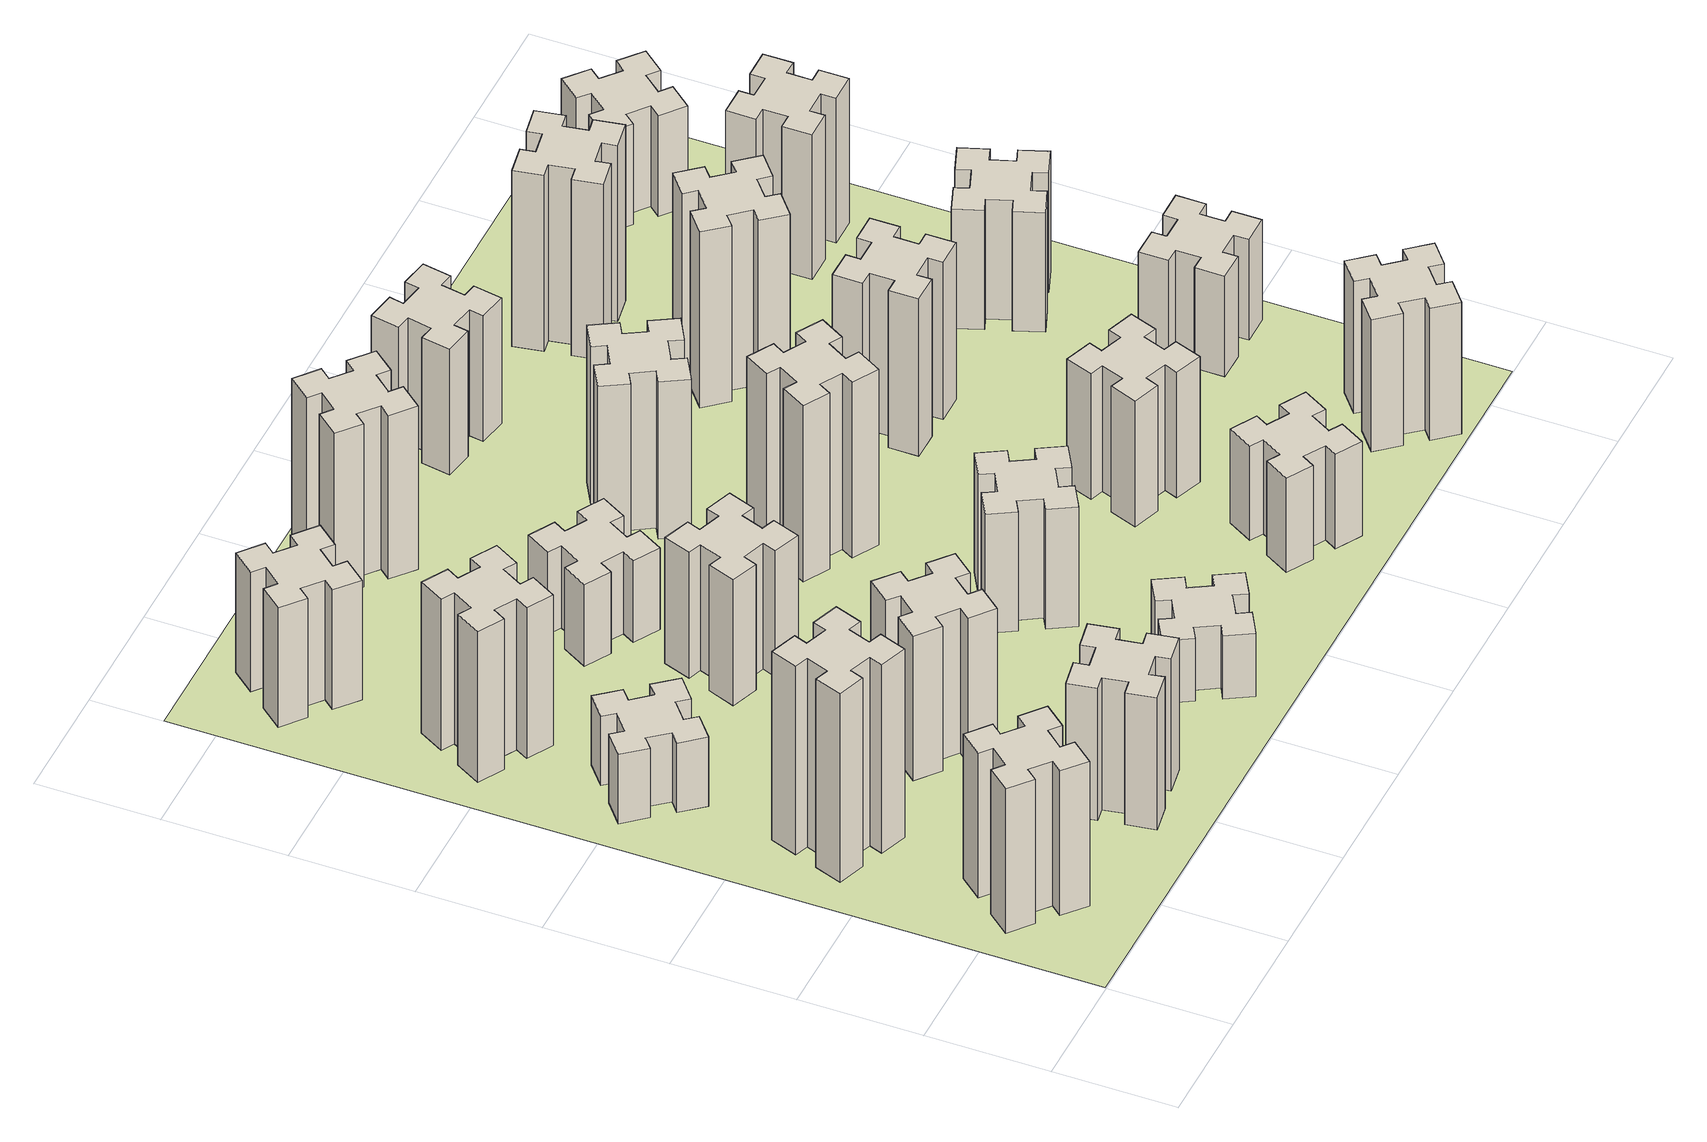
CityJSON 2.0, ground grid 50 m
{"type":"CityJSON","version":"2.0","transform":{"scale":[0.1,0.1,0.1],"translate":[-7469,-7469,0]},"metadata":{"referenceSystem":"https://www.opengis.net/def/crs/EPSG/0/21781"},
"CityObjects":{
"building1":{"type":"Building","attributes":{"class":"1000","function":"1000","usage":"1000","yearOfConstruction":2016,"roofType":"1000","measuredHeight":69,"storeysAboveGround":30,"storeysBelowGround":0},"geometry":[{"type":"Solid","lod":"1","boundaries":[[[[0,1,2,3,4,5,6,7,8,9,10,11,12,13,14,15,16,17,18,19]],[[17,16,20,21]],[[16,15,22,20]],[[15,14,23,22]],[[14,13,24,23]],[[13,12,25,24]],[[12,11,26,25]],[[11,10,27,26]],[[10,9,28,27]],[[9,8,29,28]],[[8,7,30,29]],[[7,6,31,30]],[[6,5,32,31]],[[5,4,33,32]],[[4,3,34,33]],[[3,2,35,34]],[[2,1,36,35]],[[1,0,37,36]],[[0,19,38,37]],[[19,18,39,38]],[[18,17,21,39]],[[24,25,26,27,28,29,30,31,32,33,34,35,36,37,38,39,21,20,22,23]]]]}]},
"building2":{"type":"Building","attributes":{"class":"1000","function":"1000","usage":"1000","yearOfConstruction":2016,"roofType":"1000","measuredHeight":90,"storeysAboveGround":30,"storeysBelowGround":0},"geometry":[{"type":"Solid","lod":"1","boundaries":[[[[40,41,42,43,44,45,46,47,48,49,50,51,52,53,54,55,56,57,58,59]],[[57,56,60,61]],[[56,55,62,60]],[[55,54,63,62]],[[54,53,64,63]],[[53,52,65,64]],[[52,51,66,65]],[[51,50,67,66]],[[50,49,68,67]],[[49,48,69,68]],[[48,47,70,69]],[[47,46,71,70]],[[46,45,72,71]],[[45,44,73,72]],[[44,43,74,73]],[[43,42,75,74]],[[42,41,76,75]],[[41,40,77,76]],[[40,59,78,77]],[[59,58,79,78]],[[58,57,61,79]],[[64,65,66,67,68,69,70,71,72,73,74,75,76,77,78,79,61,60,62,63]]]]}]},
"building3":{"type":"Building","attributes":{"class":"1000","function":"1000","usage":"1000","yearOfConstruction":2016,"roofType":"1000","measuredHeight":33,"storeysAboveGround":30,"storeysBelowGround":0},"geometry":[{"type":"Solid","lod":"1","boundaries":[[[[80,81,82,83,84,85,86,87,88,89,90,91,92,93,94,95,96,97,98,99]],[[97,96,100,101]],[[96,95,102,100]],[[95,94,103,102]],[[94,93,104,103]],[[93,92,105,104]],[[92,91,106,105]],[[91,90,107,106]],[[90,89,108,107]],[[89,88,109,108]],[[88,87,110,109]],[[87,86,111,110]],[[86,85,112,111]],[[85,84,113,112]],[[84,83,114,113]],[[83,82,115,114]],[[82,81,116,115]],[[81,80,117,116]],[[80,99,118,117]],[[99,98,119,118]],[[98,97,101,119]],[[104,105,106,107,108,109,110,111,112,113,114,115,116,117,118,119,101,100,102,103]]]]}]},
"building4":{"type":"Building","attributes":{"class":"1000","function":"1000","usage":"1000","yearOfConstruction":2016,"roofType":"1000","measuredHeight":63,"storeysAboveGround":30,"storeysBelowGround":0},"geometry":[{"type":"Solid","lod":"1","boundaries":[[[[120,121,122,123,124,125,126,127,128,129,130,131,132,133,134,135,136,137,138,139]],[[137,136,140,141]],[[136,135,142,140]],[[135,134,143,142]],[[134,133,144,143]],[[133,132,145,144]],[[132,131,146,145]],[[131,130,147,146]],[[130,129,148,147]],[[129,128,149,148]],[[128,127,150,149]],[[127,126,151,150]],[[126,125,152,151]],[[125,124,153,152]],[[124,123,154,153]],[[123,122,155,154]],[[122,121,156,155]],[[121,120,157,156]],[[120,139,158,157]],[[139,138,159,158]],[[138,137,141,159]],[[144,145,146,147,148,149,150,151,152,153,154,155,156,157,158,159,141,140,142,143]]]]}]},
"building5":{"type":"Building","attributes":{"class":"1000","function":"1000","usage":"1000","yearOfConstruction":2016,"roofType":"1000","measuredHeight":72,"storeysAboveGround":30,"storeysBelowGround":0},"geometry":[{"type":"Solid","lod":"1","boundaries":[[[[160,161,162,163,164,165,166,167,168,169,170,171,172,173,174,175,176,177,178,179]],[[177,176,180,181]],[[176,175,182,180]],[[175,174,183,182]],[[174,173,184,183]],[[173,172,185,184]],[[172,171,186,185]],[[171,170,187,186]],[[170,169,188,187]],[[169,168,189,188]],[[168,167,190,189]],[[167,166,191,190]],[[166,165,192,191]],[[165,164,193,192]],[[164,163,194,193]],[[163,162,195,194]],[[162,161,196,195]],[[161,160,197,196]],[[160,179,198,197]],[[179,178,199,198]],[[178,177,181,199]],[[184,185,186,187,188,189,190,191,192,193,194,195,196,197,198,199,181,180,182,183]]]]}]},
"building6":{"type":"Building","attributes":{"class":"1000","function":"1000","usage":"1000","yearOfConstruction":2016,"roofType":"1000","measuredHeight":69,"storeysAboveGround":30,"storeysBelowGround":0},"geometry":[{"type":"Solid","lod":"1","boundaries":[[[[200,201,202,203,204,205,206,207,208,209,210,211,212,213,214,215,216,217,218,219]],[[217,216,220,221]],[[216,215,222,220]],[[215,214,223,222]],[[214,213,224,223]],[[213,212,225,224]],[[212,211,226,225]],[[211,210,227,226]],[[210,209,228,227]],[[209,208,229,228]],[[208,207,230,229]],[[207,206,231,230]],[[206,205,232,231]],[[205,204,233,232]],[[204,203,234,233]],[[203,202,235,234]],[[202,201,236,235]],[[201,200,237,236]],[[200,219,238,237]],[[219,218,239,238]],[[218,217,221,239]],[[224,225,226,227,228,229,230,231,232,233,234,235,236,237,238,239,221,220,222,223]]]]}]},
"building7":{"type":"Building","attributes":{"class":"1000","function":"1000","usage":"1000","yearOfConstruction":2016,"roofType":"1000","measuredHeight":57,"storeysAboveGround":30,"storeysBelowGround":0},"geometry":[{"type":"Solid","lod":"1","boundaries":[[[[240,241,242,243,244,245,246,247,248,249,250,251,252,253,254,255,256,257,258,259]],[[257,256,260,261]],[[256,255,262,260]],[[255,254,263,262]],[[254,253,264,263]],[[253,252,265,264]],[[252,251,266,265]],[[251,250,267,266]],[[250,249,268,267]],[[249,248,269,268]],[[248,247,270,269]],[[247,246,271,270]],[[246,245,272,271]],[[245,244,273,272]],[[244,243,274,273]],[[243,242,275,274]],[[242,241,276,275]],[[241,240,277,276]],[[240,259,278,277]],[[259,258,279,278]],[[258,257,261,279]],[[264,265,266,267,268,269,270,271,272,273,274,275,276,277,278,279,261,260,262,263]]]]}]},
"building8":{"type":"Building","attributes":{"class":"1000","function":"1000","usage":"1000","yearOfConstruction":2016,"roofType":"1000","measuredHeight":60,"storeysAboveGround":30,"storeysBelowGround":0},"geometry":[{"type":"Solid","lod":"1","boundaries":[[[[280,281,282,283,284,285,286,287,288,289,290,291,292,293,294,295,296,297,298,299]],[[297,296,300,301]],[[296,295,302,300]],[[295,294,303,302]],[[294,293,304,303]],[[293,292,305,304]],[[292,291,306,305]],[[291,290,307,306]],[[290,289,308,307]],[[289,288,309,308]],[[288,287,310,309]],[[287,286,311,310]],[[286,285,312,311]],[[285,284,313,312]],[[284,283,314,313]],[[283,282,315,314]],[[282,281,316,315]],[[281,280,317,316]],[[280,299,318,317]],[[299,298,319,318]],[[298,297,301,319]],[[304,305,306,307,308,309,310,311,312,313,314,315,316,317,318,319,301,300,302,303]]]]}]},
"building9":{"type":"Building","attributes":{"class":"1000","function":"1000","usage":"1000","yearOfConstruction":2016,"roofType":"1000","measuredHeight":39,"storeysAboveGround":30,"storeysBelowGround":0},"geometry":[{"type":"Solid","lod":"1","boundaries":[[[[320,321,322,323,324,325,326,327,328,329,330,331,332,333,334,335,336,337,338,339]],[[337,336,340,341]],[[336,335,342,340]],[[335,334,343,342]],[[334,333,344,343]],[[333,332,345,344]],[[332,331,346,345]],[[331,330,347,346]],[[330,329,348,347]],[[329,328,349,348]],[[328,327,350,349]],[[327,326,351,350]],[[326,325,352,351]],[[325,324,353,352]],[[324,323,354,353]],[[323,322,355,354]],[[322,321,356,355]],[[321,320,357,356]],[[320,339,358,357]],[[339,338,359,358]],[[338,337,341,359]],[[344,345,346,347,348,349,350,351,352,353,354,355,356,357,358,359,341,340,342,343]]]]}]},
"building10":{"type":"Building","attributes":{"class":"1000","function":"1000","usage":"1000","yearOfConstruction":2016,"roofType":"1000","measuredHeight":30,"storeysAboveGround":30,"storeysBelowGround":0},"geometry":[{"type":"Solid","lod":"1","boundaries":[[[[360,361,362,363,364,365,366,367,368,369,370,371,372,373,374,375,376,377,378,379]],[[377,376,380,381]],[[376,375,382,380]],[[375,374,383,382]],[[374,373,384,383]],[[373,372,385,384]],[[372,371,386,385]],[[371,370,387,386]],[[370,369,388,387]],[[369,368,389,388]],[[368,367,390,389]],[[367,366,391,390]],[[366,365,392,391]],[[365,364,393,392]],[[364,363,394,393]],[[363,362,395,394]],[[362,361,396,395]],[[361,360,397,396]],[[360,379,398,397]],[[379,378,399,398]],[[378,377,381,399]],[[384,385,386,387,388,389,390,391,392,393,394,395,396,397,398,399,381,380,382,383]]]]}]},
"building11":{"type":"Building","attributes":{"class":"1000","function":"1000","usage":"1000","yearOfConstruction":2016,"roofType":"1000","measuredHeight":78,"storeysAboveGround":30,"storeysBelowGround":0},"geometry":[{"type":"Solid","lod":"1","boundaries":[[[[400,401,402,403,404,405,406,407,408,409,410,411,412,413,414,415,416,417,418,419]],[[417,416,420,421]],[[416,415,422,420]],[[415,414,423,422]],[[414,413,424,423]],[[413,412,425,424]],[[412,411,426,425]],[[411,410,427,426]],[[410,409,428,427]],[[409,408,429,428]],[[408,407,430,429]],[[407,406,431,430]],[[406,405,432,431]],[[405,404,433,432]],[[404,403,434,433]],[[403,402,435,434]],[[402,401,436,435]],[[401,400,437,436]],[[400,419,438,437]],[[419,418,439,438]],[[418,417,421,439]],[[424,425,426,427,428,429,430,431,432,433,434,435,436,437,438,439,421,420,422,423]]]]}]},
"building12":{"type":"Building","attributes":{"class":"1000","function":"1000","usage":"1000","yearOfConstruction":2016,"roofType":"1000","measuredHeight":57,"storeysAboveGround":30,"storeysBelowGround":0},"geometry":[{"type":"Solid","lod":"1","boundaries":[[[[440,441,442,443,444,445,446,447,448,449,450,451,452,453,454,455,456,457,458,459]],[[457,456,460,461]],[[456,455,462,460]],[[455,454,463,462]],[[454,453,464,463]],[[453,452,465,464]],[[452,451,466,465]],[[451,450,467,466]],[[450,449,468,467]],[[449,448,469,468]],[[448,447,470,469]],[[447,446,471,470]],[[446,445,472,471]],[[445,444,473,472]],[[444,443,474,473]],[[443,442,475,474]],[[442,441,476,475]],[[441,440,477,476]],[[440,459,478,477]],[[459,458,479,478]],[[458,457,461,479]],[[464,465,466,467,468,469,470,471,472,473,474,475,476,477,478,479,461,460,462,463]]]]}]},
"building13":{"type":"Building","attributes":{"class":"1000","function":"1000","usage":"1000","yearOfConstruction":2016,"roofType":"1000","measuredHeight":84,"storeysAboveGround":30,"storeysBelowGround":0},"geometry":[{"type":"Solid","lod":"1","boundaries":[[[[480,481,482,483,484,485,486,487,488,489,490,491,492,493,494,495,496,497,498,499]],[[497,496,500,501]],[[496,495,502,500]],[[495,494,503,502]],[[494,493,504,503]],[[493,492,505,504]],[[492,491,506,505]],[[491,490,507,506]],[[490,489,508,507]],[[489,488,509,508]],[[488,487,510,509]],[[487,486,511,510]],[[486,485,512,511]],[[485,484,513,512]],[[484,483,514,513]],[[483,482,515,514]],[[482,481,516,515]],[[481,480,517,516]],[[480,499,518,517]],[[499,498,519,518]],[[498,497,501,519]],[[504,505,506,507,508,509,510,511,512,513,514,515,516,517,518,519,501,500,502,503]]]]}]},
"building14":{"type":"Building","attributes":{"class":"1000","function":"1000","usage":"1000","yearOfConstruction":2016,"roofType":"1000","measuredHeight":75,"storeysAboveGround":30,"storeysBelowGround":0},"geometry":[{"type":"Solid","lod":"1","boundaries":[[[[520,521,522,523,524,525,526,527,528,529,530,531,532,533,534,535,536,537,538,539]],[[537,536,540,541]],[[536,535,542,540]],[[535,534,543,542]],[[534,533,544,543]],[[533,532,545,544]],[[532,531,546,545]],[[531,530,547,546]],[[530,529,548,547]],[[529,528,549,548]],[[528,527,550,549]],[[527,526,551,550]],[[526,525,552,551]],[[525,524,553,552]],[[524,523,554,553]],[[523,522,555,554]],[[522,521,556,555]],[[521,520,557,556]],[[520,539,558,557]],[[539,538,559,558]],[[538,537,541,559]],[[544,545,546,547,548,549,550,551,552,553,554,555,556,557,558,559,541,540,542,543]]]]}]},
"building15":{"type":"Building","attributes":{"class":"1000","function":"1000","usage":"1000","yearOfConstruction":2016,"roofType":"1000","measuredHeight":45,"storeysAboveGround":30,"storeysBelowGround":0},"geometry":[{"type":"Solid","lod":"1","boundaries":[[[[560,561,562,563,564,565,566,567,568,569,570,571,572,573,574,575,576,577,578,579]],[[577,576,580,581]],[[576,575,582,580]],[[575,574,583,582]],[[574,573,584,583]],[[573,572,585,584]],[[572,571,586,585]],[[571,570,587,586]],[[570,569,588,587]],[[569,568,589,588]],[[568,567,590,589]],[[567,566,591,590]],[[566,565,592,591]],[[565,564,593,592]],[[564,563,594,593]],[[563,562,595,594]],[[562,561,596,595]],[[561,560,597,596]],[[560,579,598,597]],[[579,578,599,598]],[[578,577,581,599]],[[584,585,586,587,588,589,590,591,592,593,594,595,596,597,598,599,581,580,582,583]]]]}]},
"building16":{"type":"Building","attributes":{"class":"1000","function":"1000","usage":"1000","yearOfConstruction":2016,"roofType":"1000","measuredHeight":60,"storeysAboveGround":30,"storeysBelowGround":0},"geometry":[{"type":"Solid","lod":"1","boundaries":[[[[600,601,602,603,604,605,606,607,608,609,610,611,612,613,614,615,616,617,618,619]],[[617,616,620,621]],[[616,615,622,620]],[[615,614,623,622]],[[614,613,624,623]],[[613,612,625,624]],[[612,611,626,625]],[[611,610,627,626]],[[610,609,628,627]],[[609,608,629,628]],[[608,607,630,629]],[[607,606,631,630]],[[606,605,632,631]],[[605,604,633,632]],[[604,603,634,633]],[[603,602,635,634]],[[602,601,636,635]],[[601,600,637,636]],[[600,619,638,637]],[[619,618,639,638]],[[618,617,621,639]],[[624,625,626,627,628,629,630,631,632,633,634,635,636,637,638,639,621,620,622,623]]]]}]},
"building17":{"type":"Building","attributes":{"class":"1000","function":"1000","usage":"1000","yearOfConstruction":2016,"roofType":"1000","measuredHeight":60,"storeysAboveGround":30,"storeysBelowGround":0},"geometry":[{"type":"Solid","lod":"1","boundaries":[[[[640,641,642,643,644,645,646,647,648,649,650,651,652,653,654,655,656,657,658,659]],[[657,656,660,661]],[[656,655,662,660]],[[655,654,663,662]],[[654,653,664,663]],[[653,652,665,664]],[[652,651,666,665]],[[651,650,667,666]],[[650,649,668,667]],[[649,648,669,668]],[[648,647,670,669]],[[647,646,671,670]],[[646,645,672,671]],[[645,644,673,672]],[[644,643,674,673]],[[643,642,675,674]],[[642,641,676,675]],[[641,640,677,676]],[[640,659,678,677]],[[659,658,679,678]],[[658,657,661,679]],[[664,665,666,667,668,669,670,671,672,673,674,675,676,677,678,679,661,660,662,663]]]]}]},
"building18":{"type":"Building","attributes":{"class":"1000","function":"1000","usage":"1000","yearOfConstruction":2016,"roofType":"1000","measuredHeight":75,"storeysAboveGround":30,"storeysBelowGround":0},"geometry":[{"type":"Solid","lod":"1","boundaries":[[[[680,681,682,683,684,685,686,687,688,689,690,691,692,693,694,695,696,697,698,699]],[[697,696,700,701]],[[696,695,702,700]],[[695,694,703,702]],[[694,693,704,703]],[[693,692,705,704]],[[692,691,706,705]],[[691,690,707,706]],[[690,689,708,707]],[[689,688,709,708]],[[688,687,710,709]],[[687,686,711,710]],[[686,685,712,711]],[[685,684,713,712]],[[684,683,714,713]],[[683,682,715,714]],[[682,681,716,715]],[[681,680,717,716]],[[680,699,718,717]],[[699,698,719,718]],[[698,697,701,719]],[[704,705,706,707,708,709,710,711,712,713,714,715,716,717,718,719,701,700,702,703]]]]}]},
"building19":{"type":"Building","attributes":{"class":"1000","function":"1000","usage":"1000","yearOfConstruction":2016,"roofType":"1000","measuredHeight":84,"storeysAboveGround":30,"storeysBelowGround":0},"geometry":[{"type":"Solid","lod":"1","boundaries":[[[[720,721,722,723,724,725,726,727,728,729,730,731,732,733,734,735,736,737,738,739]],[[737,736,740,741]],[[736,735,742,740]],[[735,734,743,742]],[[734,733,744,743]],[[733,732,745,744]],[[732,731,746,745]],[[731,730,747,746]],[[730,729,748,747]],[[729,728,749,748]],[[728,727,750,749]],[[727,726,751,750]],[[726,725,752,751]],[[725,724,753,752]],[[724,723,754,753]],[[723,722,755,754]],[[722,721,756,755]],[[721,720,757,756]],[[720,739,758,757]],[[739,738,759,758]],[[738,737,741,759]],[[744,745,746,747,748,749,750,751,752,753,754,755,756,757,758,759,741,740,742,743]]]]}]},
"building20":{"type":"Building","attributes":{"class":"1000","function":"1000","usage":"1000","yearOfConstruction":2016,"roofType":"1000","measuredHeight":63,"storeysAboveGround":30,"storeysBelowGround":0},"geometry":[{"type":"Solid","lod":"1","boundaries":[[[[760,761,762,763,764,765,766,767,768,769,770,771,772,773,774,775,776,777,778,779]],[[777,776,780,781]],[[776,775,782,780]],[[775,774,783,782]],[[774,773,784,783]],[[773,772,785,784]],[[772,771,786,785]],[[771,770,787,786]],[[770,769,788,787]],[[769,768,789,788]],[[768,767,790,789]],[[767,766,791,790]],[[766,765,792,791]],[[765,764,793,792]],[[764,763,794,793]],[[763,762,795,794]],[[762,761,796,795]],[[761,760,797,796]],[[760,779,798,797]],[[779,778,799,798]],[[778,777,781,799]],[[784,785,786,787,788,789,790,791,792,793,794,795,796,797,798,799,781,780,782,783]]]]}]},
"building21":{"type":"Building","attributes":{"class":"1000","function":"1000","usage":"1000","yearOfConstruction":2016,"roofType":"1000","measuredHeight":84,"storeysAboveGround":30,"storeysBelowGround":0},"geometry":[{"type":"Solid","lod":"1","boundaries":[[[[800,801,802,803,804,805,806,807,808,809,810,811,812,813,814,815,816,817,818,819]],[[817,816,820,821]],[[816,815,822,820]],[[815,814,823,822]],[[814,813,824,823]],[[813,812,825,824]],[[812,811,826,825]],[[811,810,827,826]],[[810,809,828,827]],[[809,808,829,828]],[[808,807,830,829]],[[807,806,831,830]],[[806,805,832,831]],[[805,804,833,832]],[[804,803,834,833]],[[803,802,835,834]],[[802,801,836,835]],[[801,800,837,836]],[[800,819,838,837]],[[819,818,839,838]],[[818,817,821,839]],[[824,825,826,827,828,829,830,831,832,833,834,835,836,837,838,839,821,820,822,823]]]]}]},
"building22":{"type":"Building","attributes":{"class":"1000","function":"1000","usage":"1000","yearOfConstruction":2016,"roofType":"1000","measuredHeight":48,"storeysAboveGround":30,"storeysBelowGround":0},"geometry":[{"type":"Solid","lod":"1","boundaries":[[[[840,841,842,843,844,845,846,847,848,849,850,851,852,853,854,855,856,857,858,859]],[[857,856,860,861]],[[856,855,862,860]],[[855,854,863,862]],[[854,853,864,863]],[[853,852,865,864]],[[852,851,866,865]],[[851,850,867,866]],[[850,849,868,867]],[[849,848,869,868]],[[848,847,870,869]],[[847,846,871,870]],[[846,845,872,871]],[[845,844,873,872]],[[844,843,874,873]],[[843,842,875,874]],[[842,841,876,875]],[[841,840,877,876]],[[840,859,878,877]],[[859,858,879,878]],[[858,857,861,879]],[[864,865,866,867,868,869,870,871,872,873,874,875,876,877,878,879,861,860,862,863]]]]}]},
"building23":{"type":"Building","attributes":{"class":"1000","function":"1000","usage":"1000","yearOfConstruction":2016,"roofType":"1000","measuredHeight":57,"storeysAboveGround":30,"storeysBelowGround":0},"geometry":[{"type":"Solid","lod":"1","boundaries":[[[[880,881,882,883,884,885,886,887,888,889,890,891,892,893,894,895,896,897,898,899]],[[897,896,900,901]],[[896,895,902,900]],[[895,894,903,902]],[[894,893,904,903]],[[893,892,905,904]],[[892,891,906,905]],[[891,890,907,906]],[[890,889,908,907]],[[889,888,909,908]],[[888,887,910,909]],[[887,886,911,910]],[[886,885,912,911]],[[885,884,913,912]],[[884,883,914,913]],[[883,882,915,914]],[[882,881,916,915]],[[881,880,917,916]],[[880,899,918,917]],[[899,898,919,918]],[[898,897,901,919]],[[904,905,906,907,908,909,910,911,912,913,914,915,916,917,918,919,901,900,902,903]]]]}]},
"building24":{"type":"Building","attributes":{"class":"1000","function":"1000","usage":"1000","yearOfConstruction":2016,"roofType":"1000","measuredHeight":69,"storeysAboveGround":30,"storeysBelowGround":0},"geometry":[{"type":"Solid","lod":"1","boundaries":[[[[920,921,922,923,924,925,926,927,928,929,930,931,932,933,934,935,936,937,938,939]],[[937,936,940,941]],[[936,935,942,940]],[[935,934,943,942]],[[934,933,944,943]],[[933,932,945,944]],[[932,931,946,945]],[[931,930,947,946]],[[930,929,948,947]],[[929,928,949,948]],[[928,927,950,949]],[[927,926,951,950]],[[926,925,952,951]],[[925,924,953,952]],[[924,923,954,953]],[[923,922,955,954]],[[922,921,956,955]],[[921,920,957,956]],[[920,939,958,957]],[[939,938,959,958]],[[938,937,941,959]],[[944,945,946,947,948,949,950,951,952,953,954,955,956,957,958,959,941,940,942,943]]]]}]},
"building25":{"type":"Building","attributes":{"class":"1000","function":"1000","usage":"1000","yearOfConstruction":2016,"roofType":"1000","measuredHeight":48,"storeysAboveGround":30,"storeysBelowGround":0},"geometry":[{"type":"Solid","lod":"1","boundaries":[[[[960,961,962,963,964,965,966,967,968,969,970,971,972,973,974,975,976,977,978,979]],[[977,976,980,981]],[[976,975,982,980]],[[975,974,983,982]],[[974,973,984,983]],[[973,972,985,984]],[[972,971,986,985]],[[971,970,987,986]],[[970,969,988,987]],[[969,968,989,988]],[[968,967,990,989]],[[967,966,991,990]],[[966,965,992,991]],[[965,964,993,992]],[[964,963,994,993]],[[963,962,995,994]],[[962,961,996,995]],[[961,960,997,996]],[[960,979,998,997]],[[979,978,999,998]],[[978,977,981,999]],[[984,985,986,987,988,989,990,991,992,993,994,995,996,997,998,999,981,980,982,983]]]]}]},
"landuse1":{"type":"LandUse","attributes":{"name":"plot1","function":"1010"},"geometry":[{"type":"MultiSurface","lod":"1","boundaries":[[[1000,1001,1002,1003]]]}]}
},
"vertices":[
[266,423,0],[343,359,0],[304,313,0],[396,236,0],[473,328,0],[427,366,0],[492,443,0],[538,404,0],[615,496,0],[523,573,0],[484,527,0],[408,592,0],[446,638,0],[354,715,0],[277,623,0],[323,584,0],[259,508,0],[213,546,0],[136,454,0],[228,377,0],[259,508,690],[213,546,690],[323,584,690],[277,623,690],[354,715,690],[446,638,690],[408,592,690],[484,527,690],[523,573,690],[615,496,690],[538,404,690],[492,443,690],[427,366,690],[473,328,690],[396,236,690],[304,313,690],[343,359,690],[266,423,690],[228,377,690],[136,454,690],
[460,1302,0],[366,1336,0],[387,1392,0],[274,1433,0],[233,1320,0],[289,1300,0],[255,1206,0],[199,1227,0],[157,1114,0],[270,1073,0],[291,1129,0],[385,1095,0],[364,1039,0],[477,997,0],[518,1110,0],[462,1131,0],[496,1225,0],[552,1204,0],[593,1317,0],[480,1358,0],[496,1225,900],[552,1204,900],[462,1131,900],[518,1110,900],[477,997,900],[364,1039,900],[385,1095,900],[291,1129,900],[270,1073,900],[157,1114,900],[199,1227,900],[255,1206,900],[289,1300,900],[233,1320,900],[274,1433,900],[387,1392,900],[366,1336,900],[460,1302,900],[480,1358,900],[593,1317,900],
[492,1988,0],[427,2064,0],[473,2103,0],[396,2195,0],[304,2118,0],[343,2072,0],[266,2007,0],[228,2053,0],[136,1976,0],[213,1884,0],[259,1923,0],[323,1846,0],[277,1808,0],[354,1716,0],[446,1793,0],[408,1839,0],[484,1903,0],[523,1857,0],[615,1934,0],[538,2026,0],[484,1903,330],[523,1857,330],[408,1839,330],[446,1793,330],[354,1716,330],[277,1808,330],[323,1846,330],[259,1923,330],[213,1884,330],[136,1976,330],[228,2053,330],[266,2007,330],[343,2072,330],[304,2118,330],[396,2195,330],[473,2103,330],[427,2064,330],[492,1988,330],[538,2026,330],[615,1934,330],
[985,258,0],[1084,276,0],[1094,217,0],[1212,237,0],[1191,356,0],[1132,345,0],[1115,444,0],[1174,454,0],[1153,572,0],[1035,551,0],[1045,492,0],[947,475,0],[937,534,0],[818,513,0],[839,395,0],[898,405,0],[916,307,0],[857,297,0],[877,178,0],[996,199,0],[916,307,630],[857,297,630],[898,405,630],[839,395,630],[818,513,630],[937,534,630],[947,475,630],[1045,492,630],[1035,551,630],[1153,572,630],[1174,454,630],[1115,444,630],[1132,345,630],[1191,356,630],[1212,237,630],[1094,217,630],[1084,276,630],[985,258,630],[996,199,630],[877,178,630],
[446,2497,0],[496,2584,0],[548,2554,0],[608,2658,0],[504,2718,0],[474,2666,0],[387,2716,0],[417,2768,0],[313,2828,0],[253,2724,0],[305,2694,0],[255,2607,0],[203,2637,0],[143,2533,0],[247,2473,0],[277,2525,0],[364,2475,0],[334,2423,0],[438,2363,0],[498,2467,0],[364,2475,720],[334,2423,720],[277,2525,720],[247,2473,720],[143,2533,720],[203,2637,720],[255,2607,720],[305,2694,720],[253,2724,720],[313,2828,720],[417,2768,720],[387,2716,720],[474,2666,720],[504,2718,720],[608,2658,720],[548,2554,720],[496,2584,720],[446,2497,720],[498,2467,720],[438,2363,720],
[1067,1006,0],[1132,1083,0],[1178,1044,0],[1255,1136,0],[1163,1213,0],[1124,1167,0],[1048,1232,0],[1086,1278,0],[994,1355,0],[917,1263,0],[963,1224,0],[899,1148,0],[853,1186,0],[776,1094,0],[868,1017,0],[906,1063,0],[983,999,0],[944,953,0],[1036,876,0],[1113,968,0],[983,999,690],[944,953,690],[906,1063,690],[868,1017,690],[776,1094,690],[853,1186,690],[899,1148,690],[963,1224,690],[917,1263,690],[994,1355,690],[1086,1278,690],[1048,1232,690],[1124,1167,690],[1163,1213,690],[1255,1136,690],[1178,1044,690],[1132,1083,690],[1067,1006,690],[1113,968,690],[1036,876,690],
[484,3387,0],[408,3452,0],[446,3498,0],[354,3575,0],[277,3483,0],[323,3444,0],[259,3368,0],[213,3406,0],[136,3314,0],[228,3237,0],[266,3283,0],[343,3219,0],[304,3173,0],[396,3096,0],[473,3188,0],[427,3226,0],[492,3303,0],[538,3264,0],[615,3356,0],[523,3433,0],[492,3303,570],[538,3264,570],[427,3226,570],[473,3188,570],[396,3096,570],[304,3173,570],[343,3219,570],[266,3283,570],[228,3237,570],[136,3314,570],[213,3406,570],[259,3368,570],[323,3444,570],[277,3483,570],[354,3575,570],[446,3498,570],[408,3452,570],[484,3387,570],[523,3433,570],[615,3356,570],
[1029,2040,0],[995,1946,0],[939,1967,0],[897,1854,0],[1010,1813,0],[1031,1869,0],[1125,1835,0],[1104,1779,0],[1217,1737,0],[1258,1850,0],[1202,1871,0],[1236,1965,0],[1292,1944,0],[1333,2057,0],[1220,2098,0],[1200,2042,0],[1106,2076,0],[1127,2132,0],[1014,2173,0],[973,2060,0],[1106,2076,600],[1127,2132,600],[1200,2042,600],[1220,2098,600],[1333,2057,600],[1292,1944,600],[1236,1965,600],[1202,1871,600],[1258,1850,600],[1217,1737,600],[1104,1779,600],[1125,1835,600],[1031,1869,600],[1010,1813,600],[897,1854,600],[939,1967,600],[995,1946,600],[1029,2040,600],[973,2060,600],[1014,2173,600],
[1214,2566,0],[1127,2616,0],[1157,2668,0],[1053,2728,0],[993,2624,0],[1045,2594,0],[995,2507,0],[943,2537,0],[883,2433,0],[987,2373,0],[1017,2425,0],[1104,2375,0],[1074,2323,0],[1178,2263,0],[1238,2367,0],[1186,2397,0],[1236,2484,0],[1288,2454,0],[1348,2558,0],[1244,2618,0],[1236,2484,390],[1288,2454,390],[1186,2397,390],[1238,2367,390],[1178,2263,390],[1074,2323,390],[1104,2375,390],[1017,2425,390],[987,2373,390],[883,2433,390],[943,2537,390],[995,2507,390],[1045,2594,390],[993,2624,390],[1053,2728,390],[1157,2668,390],[1127,2616,390],[1214,2566,390],[1244,2618,390],[1348,2558,390],
[1635,364,0],[1685,277,0],[1633,247,0],[1693,143,0],[1797,203,0],[1767,255,0],[1854,305,0],[1884,253,0],[1988,313,0],[1928,417,0],[1876,387,0],[1826,474,0],[1878,504,0],[1818,608,0],[1714,548,0],[1744,496,0],[1657,446,0],[1627,498,0],[1523,438,0],[1583,334,0],[1657,446,300],[1627,498,300],[1744,496,300],[1714,548,300],[1818,608,300],[1878,504,300],[1826,474,300],[1876,387,300],[1928,417,300],[1988,313,300],[1884,253,300],[1854,305,300],[1767,255,300],[1797,203,300],[1693,143,300],[1633,247,300],[1685,277,300],[1635,364,300],[1583,334,300],[1523,438,300],
[1167,3326,0],[1232,3403,0],[1278,3364,0],[1355,3456,0],[1263,3533,0],[1224,3487,0],[1148,3552,0],[1186,3598,0],[1094,3675,0],[1017,3583,0],[1063,3544,0],[999,3468,0],[953,3506,0],[876,3414,0],[968,3337,0],[1006,3383,0],[1083,3319,0],[1044,3273,0],[1136,3196,0],[1213,3288,0],[1083,3319,780],[1044,3273,780],[1006,3383,780],[968,3337,780],[876,3414,780],[953,3506,780],[999,3468,780],[1063,3544,780],[1017,3583,780],[1094,3675,780],[1186,3598,780],[1148,3552,780],[1224,3487,780],[1263,3533,780],[1355,3456,780],[1278,3364,780],[1232,3403,780],[1167,3326,780],[1213,3288,780],[1136,3196,780],
[1867,995,0],[1954,1045,0],[1984,993,0],[2088,1053,0],[2028,1157,0],[1976,1127,0],[1926,1214,0],[1978,1244,0],[1918,1348,0],[1814,1288,0],[1844,1236,0],[1757,1186,0],[1727,1238,0],[1623,1178,0],[1683,1074,0],[1735,1104,0],[1785,1017,0],[1733,987,0],[1793,883,0],[1897,943,0],[1785,1017,570],[1733,987,570],[1735,1104,570],[1683,1074,570],[1623,1178,570],[1727,1238,570],[1757,1186,570],[1844,1236,570],[1814,1288,570],[1918,1348,570],[1978,1244,570],[1926,1214,570],[1976,1127,570],[2028,1157,570],[2088,1053,570],[1984,993,570],[1954,1045,570],[1867,995,570],[1897,943,570],[1793,883,570],
[1757,1885,0],[1844,1835,0],[1814,1783,0],[1918,1723,0],[1978,1827,0],[1926,1857,0],[1976,1944,0],[2028,1914,0],[2088,2018,0],[1984,2078,0],[1954,2026,0],[1867,2076,0],[1897,2128,0],[1793,2188,0],[1733,2084,0],[1785,2054,0],[1735,1967,0],[1683,1997,0],[1623,1893,0],[1727,1833,0],[1735,1967,840],[1683,1997,840],[1785,2054,840],[1733,2084,840],[1793,2188,840],[1897,2128,840],[1867,2076,840],[1954,2026,840],[1984,2078,840],[2088,2018,840],[2028,1914,840],[1976,1944,840],[1926,1857,840],[1978,1827,840],[1918,1723,840],[1814,1783,840],[1844,1835,840],[1757,1885,840],[1727,1833,840],[1623,1893,840],
[1744,2716,0],[1657,2666,0],[1627,2718,0],[1523,2658,0],[1583,2554,0],[1635,2584,0],[1685,2497,0],[1633,2467,0],[1693,2363,0],[1797,2423,0],[1767,2475,0],[1854,2525,0],[1884,2473,0],[1988,2533,0],[1928,2637,0],[1876,2607,0],[1826,2694,0],[1878,2724,0],[1818,2828,0],[1714,2768,0],[1826,2694,750],[1878,2724,750],[1876,2607,750],[1928,2637,750],[1988,2533,750],[1884,2473,750],[1854,2525,750],[1767,2475,750],[1797,2423,750],[1693,2363,750],[1633,2467,750],[1685,2497,750],[1635,2584,750],[1583,2554,750],[1523,2658,750],[1627,2718,750],[1657,2666,750],[1744,2716,750],[1714,2768,750],[1818,2828,750],
[2497,305,0],[2584,255,0],[2554,203,0],[2658,143,0],[2718,247,0],[2666,277,0],[2716,364,0],[2768,334,0],[2828,438,0],[2724,498,0],[2694,446,0],[2607,496,0],[2637,548,0],[2533,608,0],[2473,504,0],[2525,474,0],[2475,387,0],[2423,417,0],[2363,313,0],[2467,253,0],[2475,387,450],[2423,417,450],[2525,474,450],[2473,504,450],[2533,608,450],[2637,548,450],[2607,496,450],[2694,446,450],[2724,498,450],[2828,438,450],[2768,334,450],[2716,364,450],[2666,277,450],[2718,247,450],[2658,143,450],[2554,203,450],[2584,255,450],[2497,305,450],[2467,253,450],[2363,313,450],
[1955,3367,0],[1972,3465,0],[2031,3455,0],[2052,3573,0],[1934,3594,0],[1924,3535,0],[1825,3552,0],[1836,3611,0],[1717,3632,0],[1697,3514,0],[1756,3504,0],[1738,3405,0],[1679,3416,0],[1658,3297,0],[1777,3277,0],[1787,3336,0],[1885,3318,0],[1875,3259,0],[1993,3238,0],[2014,3357,0],[1885,3318,600],[1875,3259,600],[1787,3336,600],[1777,3277,600],[1658,3297,600],[1679,3416,600],[1738,3405,600],[1756,3504,600],[1697,3514,600],[1717,3632,600],[1836,3611,600],[1825,3552,600],[1924,3535,600],[1934,3594,600],[2052,3573,600],[2031,3455,600],[1972,3465,600],[1955,3367,600],[2014,3357,600],[1993,3238,600],
[2682,931,0],[2716,1025,0],[2772,1004,0],[2813,1117,0],[2700,1158,0],[2680,1102,0],[2586,1136,0],[2607,1192,0],[2494,1233,0],[2453,1120,0],[2509,1100,0],[2475,1006,0],[2419,1027,0],[2377,914,0],[2490,873,0],[2511,929,0],[2605,895,0],[2584,839,0],[2697,797,0],[2738,910,0],[2605,895,600],[2584,839,600],[2511,929,600],[2490,873,600],[2377,914,600],[2419,1027,600],[2475,1006,600],[2509,1100,600],[2453,1120,600],[2494,1233,600],[2607,1192,600],[2586,1136,600],[2680,1102,600],[2700,1158,600],[2813,1117,600],[2772,1004,600],[2716,1025,600],[2682,931,600],[2738,910,600],[2697,797,600],
[2485,2005,0],[2485,1905,0],[2425,1905,0],[2425,1785,0],[2545,1785,0],[2545,1845,0],[2645,1845,0],[2645,1785,0],[2765,1785,0],[2765,1905,0],[2705,1905,0],[2705,2005,0],[2765,2005,0],[2765,2125,0],[2645,2125,0],[2645,2065,0],[2545,2065,0],[2545,2125,0],[2425,2125,0],[2425,2005,0],[2545,2065,750],[2545,2125,750],[2645,2065,750],[2645,2125,750],[2765,2125,750],[2765,2005,750],[2705,2005,750],[2705,1905,750],[2765,1905,750],[2765,1785,750],[2645,1785,750],[2645,1845,750],[2545,1845,750],[2545,1785,750],[2425,1785,750],[2425,1905,750],[2485,1905,750],[2485,2005,750],[2425,2005,750],[2425,2125,750],
[2563,2712,0],[2486,2647,0],[2448,2693,0],[2356,2616,0],[2433,2524,0],[2479,2563,0],[2543,2486,0],[2497,2448,0],[2574,2356,0],[2666,2433,0],[2628,2479,0],[2704,2543,0],[2743,2497,0],[2835,2574,0],[2758,2666,0],[2712,2628,0],[2647,2704,0],[2693,2743,0],[2616,2835,0],[2524,2758,0],[2647,2704,840],[2693,2743,840],[2712,2628,840],[2758,2666,840],[2835,2574,840],[2743,2497,840],[2704,2543,840],[2628,2479,840],[2666,2433,840],[2574,2356,840],[2497,2448,840],[2543,2486,840],[2479,2563,840],[2433,2524,840],[2356,2616,840],[2448,2693,840],[2486,2647,840],[2563,2712,840],[2524,2758,840],[2616,2835,840],
[3368,159,0],[3444,223,0],[3483,177,0],[3575,254,0],[3498,346,0],[3452,308,0],[3387,384,0],[3433,423,0],[3356,515,0],[3264,438,0],[3303,392,0],[3226,327,0],[3188,373,0],[3096,296,0],[3173,204,0],[3219,243,0],[3283,166,0],[3237,128,0],[3314,36,0],[3406,113,0],[3283,166,630],[3237,128,630],[3219,243,630],[3173,204,630],[3096,296,630],[3188,373,630],[3226,327,630],[3303,392,630],[3264,438,630],[3356,515,630],[3433,423,630],[3387,384,630],[3452,308,630],[3498,346,630],[3575,254,630],[3483,177,630],[3444,223,630],[3368,159,630],[3406,113,630],[3314,36,630],
[2478,3265,0],[2496,3167,0],[2437,3157,0],[2457,3038,0],[2576,3059,0],[2565,3118,0],[2664,3136,0],[2674,3077,0],[2792,3097,0],[2771,3216,0],[2712,3205,0],[2695,3304,0],[2754,3314,0],[2733,3432,0],[2615,3411,0],[2625,3352,0],[2527,3335,0],[2517,3394,0],[2398,3373,0],[2419,3255,0],[2527,3335,840],[2517,3394,840],[2625,3352,840],[2615,3411,840],[2733,3432,840],[2754,3314,840],[2695,3304,840],[2712,3205,840],[2771,3216,840],[2792,3097,840],[2674,3077,840],[2664,3136,840],[2565,3118,840],[2576,3059,840],[2457,3038,840],[2437,3157,840],[2496,3167,840],[2478,3265,840],[2419,3255,840],[2398,3373,840],
[3385,1005,0],[3485,1005,0],[3485,945,0],[3605,945,0],[3605,1065,0],[3545,1065,0],[3545,1165,0],[3605,1165,0],[3605,1285,0],[3485,1285,0],[3485,1225,0],[3385,1225,0],[3385,1285,0],[3265,1285,0],[3265,1165,0],[3325,1165,0],[3325,1065,0],[3265,1065,0],[3265,945,0],[3385,945,0],[3325,1065,480],[3265,1065,480],[3325,1165,480],[3265,1165,480],[3265,1285,480],[3385,1285,480],[3385,1225,480],[3485,1225,480],[3485,1285,480],[3605,1285,480],[3605,1165,480],[3545,1165,480],[3545,1065,480],[3605,1065,480],[3605,945,480],[3485,945,480],[3485,1005,480],[3385,1005,480],[3385,945,480],[3265,945,480],
[3326,1735,0],[3420,1769,0],[3440,1713,0],[3553,1754,0],[3512,1867,0],[3456,1846,0],[3422,1940,0],[3478,1960,0],[3437,2073,0],[3324,2032,0],[3345,1976,0],[3251,1942,0],[3230,1998,0],[3117,1957,0],[3159,1844,0],[3215,1865,0],[3249,1771,0],[3193,1750,0],[3234,1637,0],[3347,1679,0],[3249,1771,570],[3193,1750,570],[3215,1865,570],[3159,1844,570],[3117,1957,570],[3230,1998,570],[3251,1942,570],[3345,1976,570],[3324,2032,570],[3437,2073,570],[3478,1960,570],[3422,1940,570],[3456,1846,570],[3512,1867,570],[3553,1754,570],[3440,1713,570],[3420,1769,570],[3326,1735,570],[3347,1679,570],[3234,1637,570],
[3285,2585,0],[3385,2585,0],[3385,2525,0],[3505,2525,0],[3505,2645,0],[3445,2645,0],[3445,2745,0],[3505,2745,0],[3505,2865,0],[3385,2865,0],[3385,2805,0],[3285,2805,0],[3285,2865,0],[3165,2865,0],[3165,2745,0],[3225,2745,0],[3225,2645,0],[3165,2645,0],[3165,2525,0],[3285,2525,0],[3225,2645,690],[3165,2645,690],[3225,2745,690],[3165,2745,690],[3165,2865,690],[3285,2865,690],[3285,2805,690],[3385,2805,690],[3385,2865,690],[3505,2865,690],[3505,2745,690],[3445,2745,690],[3445,2645,690],[3505,2645,690],[3505,2525,690],[3385,2525,690],[3385,2585,690],[3285,2585,690],[3285,2525,690],[3165,2525,690],
[3444,3387,0],[3368,3452,0],[3406,3498,0],[3314,3575,0],[3237,3483,0],[3283,3444,0],[3219,3368,0],[3173,3406,0],[3096,3314,0],[3188,3237,0],[3226,3283,0],[3303,3219,0],[3264,3173,0],[3356,3096,0],[3433,3188,0],[3387,3226,0],[3452,3303,0],[3498,3264,0],[3575,3356,0],[3483,3433,0],[3452,3303,480],[3498,3264,480],[3387,3226,480],[3433,3188,480],[3356,3096,480],[3264,3173,480],[3303,3219,480],[3226,3283,480],[3188,3237,480],[3096,3314,480],[3173,3406,480],[3219,3368,480],[3283,3444,480],[3237,3483,480],[3314,3575,480],[3406,3498,480],[3368,3452,480],[3444,3387,480],[3483,3433,480],[3575,3356,480],
[5,3705,0],[3705,3705,0],[3705,5,0],[5,5,0]
]}
